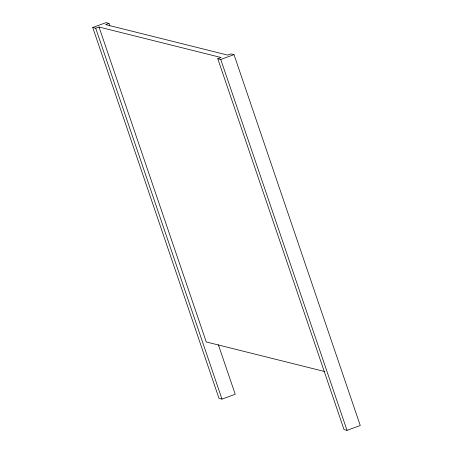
<?xml version="1.0" encoding="UTF-8"?>
<svg xmlns="http://www.w3.org/2000/svg" width="453" height="453" viewBox="0 0 453 453"><rect width="100%" height="100%" fill="white"/><g stroke="black" fill="none" stroke-linecap="round" stroke-linejoin="round"><path stroke-width="0.68" d="M218.363 344.739L235.226 394.28L221.981 399.11L218.992 398.363L92.735 27.486L105.979 22.65L108.969 23.397L109.881 26.076M92.735 27.486L95.719 28.228L99.031 27.021L221.087 57.514L217.774 58.72L344.031 429.603L347.021 430.35L360.265 425.514L234.008 54.637L231.019 53.89L227.706 55.096L105.657 24.604L108.969 23.397M217.774 58.72L220.758 59.468L234.008 54.637M324.863 371.585L206.245 341.947L99.031 27.021M220.758 59.468L347.021 430.35M95.719 28.228L221.981 399.11"/></g></svg>
